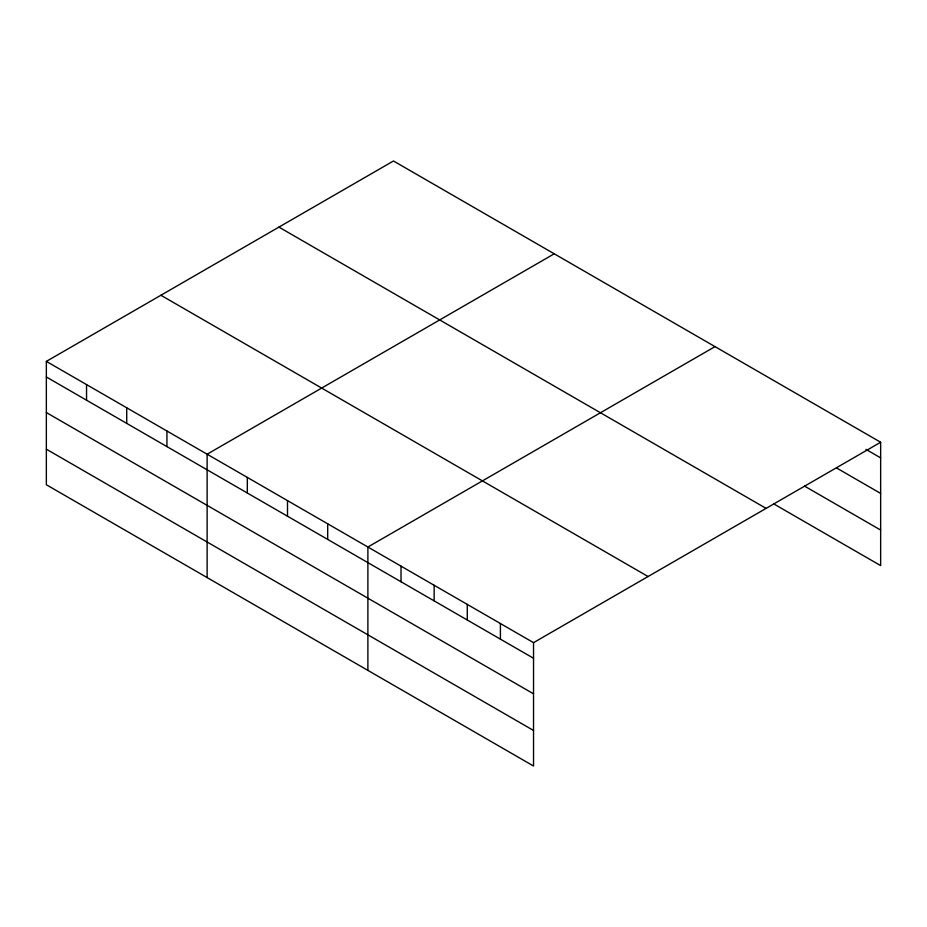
<?xml version="1.0" encoding="UTF-8"?>
<svg xmlns="http://www.w3.org/2000/svg" width="927" height="927" viewBox="0 0 927 927"><rect width="100%" height="100%" fill="white"/><g stroke="black" fill="none" stroke-linecap="round" stroke-linejoin="round"><path stroke-width="1.39" d="M46.35 361.391L533.535 642.654L533.535 766.015L46.35 484.751L46.35 361.391L393.465 160.985L880.65 442.249L880.65 565.609L773.906 503.987M554.242 253.801L207.127 454.207L207.127 577.567M715.007 346.617L367.892 547.023L367.892 670.383M533.535 642.654L880.65 442.249M865.922 449.363L880.65 457.857M836.478 467.915L880.65 493.419M804.578 486.13L880.65 530.059M278.923 227.115L766.108 508.39M160.892 295.25L648.077 576.524M46.35 376.988L533.535 658.263M46.35 412.55L533.535 693.825M46.35 449.189L533.535 730.464M500.406 623.535L500.406 639.143M467.278 604.404L467.278 620.012M434.149 585.285L434.149 600.881M401.02 566.154L401.02 581.762M327.695 523.825L327.695 539.421M287.509 500.615L287.509 516.223M247.312 477.405L247.312 493.013M166.93 430.997L166.93 446.605M126.732 407.799L126.732 423.407M86.547 384.589L86.547 400.197"/></g></svg>
